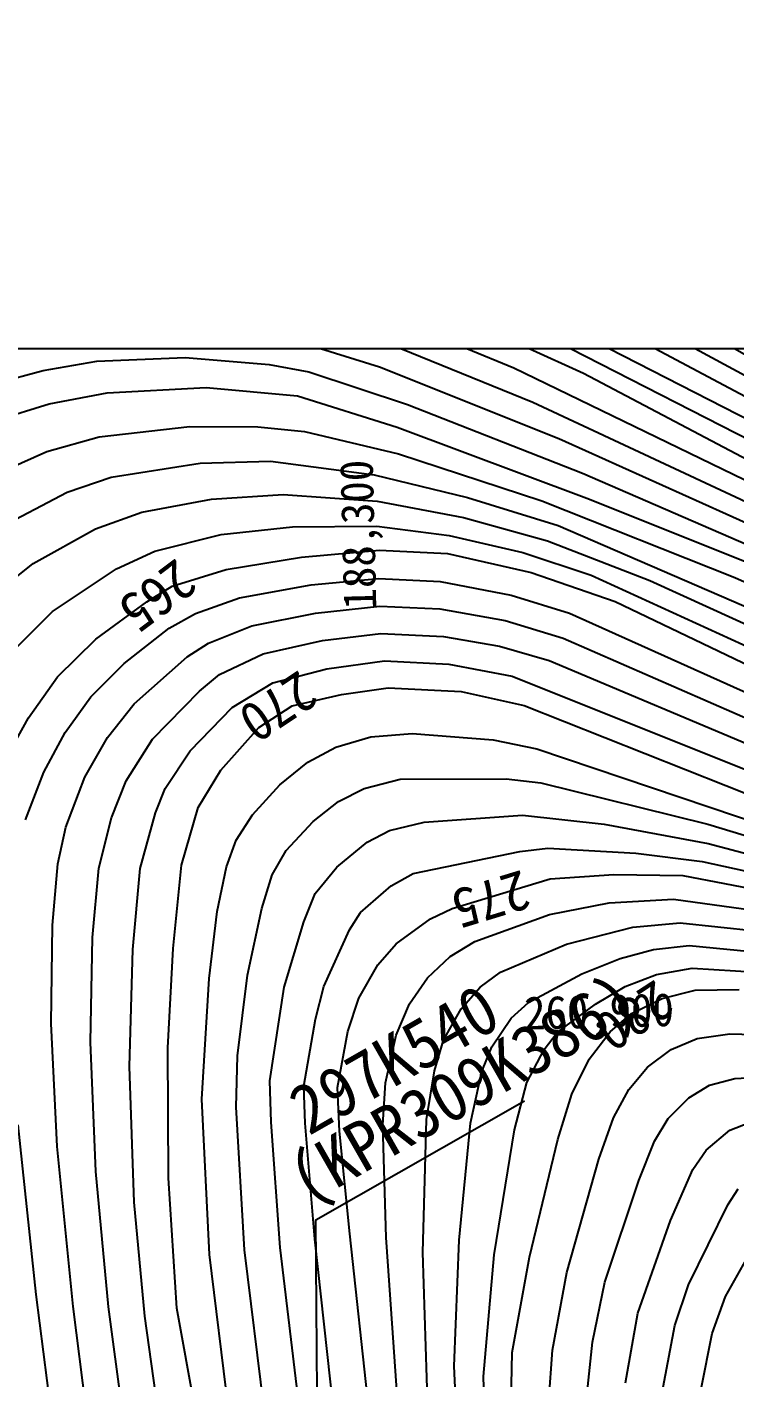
# Model space of a CAD drawing. Header units: millimetres. Extents: x 14950 to 15746, y 1103 to 1809.
# Drawn here: x 15452 to 15494.8, y 1484.4 to 1566 of the extents above; entities that cross this region are included whole.
import ezdxf
from ezdxf.xclip import XClip

# ---------------------------------------------------------------- set-up
doc = ezdxf.new("R2010")
doc.units = ezdxf.units.MM
doc.header["$LTSCALE"] = 10
doc.header["$MEASUREMENT"] = 0
doc.header["$XCLIPFRAME"] = 2
doc.layers.add('TX-PAPR', color=2, linetype='Continuous', plot=False)
doc.layers.add('TZ-BASE', color=253, linetype='Continuous')
doc.styles.add('GR', font='GulimChe.ttf')
doc.styles.add('HANA', font='GulimChe.ttf')

# ---------------------------------------------------------------- blocks, each defined once
blk = doc.blocks.new('JD-DGDG5SGS')
at = {"layer": 'TZ-BASE'}
for p, q in [((437.875, 94.406, 31.104), (473.33, 74.321, 31.104)), ((439.168, 92.416, 32.104), (473.488, 72.912, 32.104)), ((438.621, 90.081, 34.104), (468.927, 72.737, 34.104)), ((440.24, 90.476, 33.104), (473.646, 71.503, 33.104)), ((437.9, 88.384, 35.104), (473.882, 68.88, 35.104)), ((444.379, 81.698, 37.104), (474.037, 66.452, 37.104)), ((446.717, 82.171, 36.104), (473.959, 67.666, 36.104)), ((445.032, 78.433, 39.104), (455.856, 73.509, 39.104)), ((442.238, 77.728, 40.104), (451.638, 73.82, 40.104)), ((451.018, 77.071, 38.104), (474.114, 65.238, 38.104)), ((418.34, 74.573, 42.104), (422.948, 75.716, 42.104)), ((438.282, 75.526, 42.104), (443.537, 73.882, 42.104)), ((442.732, 75.852, 41.104), (452.784, 71.748, 41.104)), ((426.462, 74.219, 43.104), (431.801, 74.44, 43.104)), ((431.801, 74.44, 43.104), (436.87, 74.022, 43.104)), ((419.457, 72.644, 43.104), (423.207, 73.658, 43.104)), ((423.207, 73.658, 43.104), (426.462, 74.219, 43.104)), ((436.87, 74.022, 43.104), (439.27, 73.579, 43.104)), ((439.27, 73.579, 43.104), (445.217, 71.609, 43.104)), ((443.537, 73.882, 42.104), (454.358, 69.548, 42.104)), ((451.638, 73.82, 40.104), (474.282, 62.849, 40.104)), ((455.856, 73.509, 39.104), (468.933, 66.595, 39.104)), ((427.084, 72.324, 44.104), (433.057, 72.629, 44.104)), ((433.057, 72.629, 44.104), (438.578, 72.136, 44.104)), ((423.581, 71.656, 44.104), (427.084, 72.324, 44.104)), ((438.578, 72.136, 44.104), (444.606, 70.24, 44.104)), ((420.433, 70.683, 44.104), (423.581, 71.656, 44.104)), ((445.217, 71.609, 43.104), (455.787, 67.473, 43.104)), ((452.784, 71.748, 41.104), (474.372, 61.673, 41.104)), ((426.602, 69.654, 45.104), (432.067, 70.282, 45.104)), ((432.067, 70.282, 45.104), (436.182, 70.264, 45.104)), ((436.182, 70.264, 45.104), (439.001, 69.981, 45.104)), ((444.606, 70.24, 44.104), (456.043, 65.961, 44.104)), ((423.437, 68.776, 45.104), (426.602, 69.654, 45.104)), ((439.001, 69.981, 45.104), (444.672, 68.631, 45.104)), ((454.358, 69.548, 42.104), (474.461, 60.498, 42.104)), ((419.607, 67.066, 45.104), (423.437, 68.776, 45.104)), ((444.672, 68.631, 45.104), (453.337, 65.792, 45.104)), ((427.322, 67.22, 46.104), (432.697, 68.066, 46.104)), ((432.697, 68.066, 46.104), (436.949, 68.181, 46.104)), ((436.949, 68.181, 46.104), (443.208, 67.372, 46.104)), ((424.662, 66.311, 46.104), (427.322, 67.22, 46.104)), ((443.208, 67.372, 46.104), (448.851, 65.998, 46.104)), ((455.787, 67.473, 43.104), (474.551, 59.323, 43.104)), ((420.198, 63.965, 46.104), (424.662, 66.311, 46.104)), ((433.379, 65.901, 47.104), (437.71, 66.171, 47.104)), ((437.71, 66.171, 47.104), (443.391, 65.778, 47.104)), ((429.169, 65.107, 47.104), (433.379, 65.901, 47.104)), ((443.391, 65.778, 47.104), (448.595, 64.787, 47.104)), ((448.851, 65.998, 46.104), (454.324, 64.3, 46.104)), ((453.337, 65.792, 45.104), (464.982, 61.168, 45.104)), ((456.043, 65.961, 44.104), (470.827, 60.033, 44.104)), ((426.37, 64.096, 47.104), (429.169, 65.107, 47.104)), ((448.595, 64.787, 47.104), (453.678, 63.377, 47.104)), ((422.619, 62.003, 47.104), (426.37, 64.096, 47.104)), ((429.958, 62.763, 48.104), (433.969, 63.765, 48.104)), ((433.969, 63.765, 48.104), (438.272, 64.226, 48.104)), ((438.272, 64.226, 48.104), (443.364, 64.255, 48.104)), ((443.364, 64.255, 48.104), (447.738, 63.705, 48.104)), ((447.738, 63.705, 48.104), (452.185, 62.678, 48.104)), ((454.324, 64.3, 46.104), (475.082, 55.329, 46.104)), ((438.82, 62.387, 49.104), (443.531, 62.818, 49.104)), ((443.531, 62.818, 49.104), (447.628, 62.605, 49.104)), ((453.678, 63.377, 47.104), (459.866, 60.982, 47.104)), ((420.871, 60.592, 47.104), (422.619, 62.003, 47.104)), ((427.636, 61.682, 48.104), (429.958, 62.763, 48.104)), ((434.274, 61.645, 49.104), (438.82, 62.387, 49.104)), ((447.628, 62.605, 49.104), (452.692, 61.472, 49.104)), ((452.185, 62.678, 48.104), (456.305, 61.308, 48.104)), ((423.775, 59.109, 48.104), (427.636, 61.682, 48.104)), ((431.012, 60.632, 49.104), (434.274, 61.645, 49.104)), ((452.692, 61.472, 49.104), (457.772, 59.71, 49.104)), ((456.305, 61.308, 48.104), (475.523, 52.51, 48.104)), ((429.478, 59.691, 49.104), (431.012, 60.632, 49.104)), ((435.077, 59.929, 50.104), (439.408, 60.712, 50.104)), ((439.408, 60.712, 50.104), (443.485, 61.106, 50.104)), ((443.485, 61.106, 50.104), (447.194, 60.918, 50.104)), ((447.194, 60.918, 50.104), (451.482, 60.103, 50.104)), ((459.866, 60.982, 47.104), (475.302, 53.919, 47.104)), ((464.982, 61.168, 45.104), (474.861, 56.738, 45.104)), ((426.403, 57.438, 49.104), (429.478, 59.691, 49.104)), ((432.424, 58.998, 50.104), (435.077, 59.929, 50.104)), ((451.482, 60.103, 50.104), (455.013, 59.009, 50.104)), ((457.772, 59.71, 49.104), (475.743, 51.101, 49.104)), ((421.586, 56.914, 48.104), (423.775, 59.109, 48.104)), ((430.824, 58.112, 50.104), (432.424, 58.998, 50.104)), ((435.815, 58.244, 51.104), (439.664, 59.018, 51.104)), ((439.664, 59.018, 51.104), (443.545, 59.441, 51.104)), ((443.545, 59.441, 51.104), (447.172, 59.271, 51.104)), ((447.172, 59.271, 51.104), (451.129, 58.558, 51.104)), ((455.013, 59.009, 50.104), (475.489, 49.803, 50.104)), ((428.112, 55.978, 50.104), (430.824, 58.112, 50.104)), ((433.21, 57.204, 51.104), (435.815, 58.244, 51.104)), ((451.129, 58.558, 51.104), (454.617, 57.497, 51.104)), ((424.083, 55.165, 49.104), (426.403, 57.438, 49.104)), ((431.91, 56.376, 51.104), (433.21, 57.204, 51.104)), ((436.496, 56.545, 52.104), (440.092, 57.352, 52.104)), ((440.092, 57.352, 52.104), (443.605, 57.775, 52.104)), ((443.605, 57.775, 52.104), (447.406, 57.603, 52.104)), ((447.406, 57.603, 52.104), (450.776, 57.013, 52.104)), ((454.617, 57.497, 51.104), (475.235, 48.505, 51.104)), ((428.713, 53.539, 51.104), (431.91, 56.376, 51.104)), ((433.868, 55.311, 52.104), (436.496, 56.545, 52.104)), ((450.776, 57.013, 52.104), (453.787, 56.146, 52.104)), ((426.095, 53.954, 50.104), (428.112, 55.978, 50.104)), ((437.092, 54.8, 53.104), (440.352, 55.658, 53.104)), ((440.352, 55.658, 53.104), (443.841, 56.126, 53.104)), ((443.841, 56.126, 53.104), (447.723, 55.936, 53.104)), ((447.723, 55.936, 53.104), (451.546, 55.204, 53.104)), ((453.787, 56.146, 52.104), (474.981, 47.208, 52.104)), ((422.328, 52.685, 49.104), (424.083, 55.165, 49.104)), ((432.657, 54.29, 52.104), (433.868, 55.311, 52.104)), ((434.623, 53.315, 53.104), (437.092, 54.8, 53.104)), ((451.546, 55.204, 53.104), (474.726, 45.91, 53.104)), ((424.552, 51.809, 50.104), (426.095, 53.954, 50.104)), ((429.819, 51.407, 52.104), (432.657, 54.29, 52.104)), ((438.255, 53.404, 54.104), (441.228, 54.107, 54.104)), ((441.228, 54.107, 54.104), (444.052, 54.492, 54.104)), ((444.052, 54.492, 54.104), (448.463, 54.287, 54.104)), ((448.463, 54.287, 54.104), (452.276, 53.433, 54.104)), ((427.104, 51.499, 51.104), (428.713, 53.539, 51.104)), ((432.089, 50.69, 53.104), (434.623, 53.315, 53.104)), ((436.242, 52.096, 54.104), (438.255, 53.404, 54.104)), ((452.276, 53.433, 54.104), (474.472, 44.612, 54.104)), ((420.849, 50.001, 49.104), (422.328, 52.685, 49.104)), ((423.255, 49.399, 50.104), (424.552, 51.809, 50.104)), ((425.733, 49.11, 51.104), (427.104, 51.499, 51.104)), ((428.224, 48.885, 52.104), (429.819, 51.407, 52.104)), ((433.945, 49.521, 54.104), (436.242, 52.096, 54.104)), ((440.895, 50.918, 55.104), (443.004, 51.536, 55.104)), ((443.004, 51.536, 55.104), (445.497, 51.739, 55.104)), ((445.497, 51.739, 55.104), (450.388, 51.365, 55.104)), ((430.586, 48.417, 53.104), (432.089, 50.69, 53.104)), ((439.197, 50.004, 55.104), (440.895, 50.918, 55.104)), ((450.388, 51.365, 55.104), (453.033, 50.808, 55.104)), ((453.033, 50.808, 55.104), (493.449, 37.218, 55.104)), ((437.52, 48.635, 55.104), (439.197, 50.004, 55.104)), ((422.148, 46.536, 50.104), (423.255, 49.399, 50.104)), ((424.578, 46.085, 51.104), (425.733, 49.11, 51.104)), ((432.584, 47.284, 54.104), (433.945, 49.521, 54.104)), ((442.602, 48.43, 56.104), (444.788, 48.979, 56.104)), ((444.788, 48.979, 56.104), (451.172, 49.007, 56.104)), ((451.172, 49.007, 56.104), (453.27, 48.772, 56.104)), ((427.352, 46.652, 52.104), (428.224, 48.885, 52.104)), ((430, 46.959, 53.104), (430.586, 48.417, 53.104)), ((435.853, 46.827, 55.104), (437.52, 48.635, 55.104)), ((441.054, 47.637, 56.104), (442.602, 48.43, 56.104)), ((453.27, 48.772, 56.104), (463.354, 46.267, 56.104)), ((439.525, 46.421, 56.104), (441.054, 47.637, 56.104)), ((426.573, 43.617, 52.104), (427.352, 46.652, 52.104)), ((429.066, 43.581, 53.104), (430, 46.959, 53.104)), ((431.569, 43.798, 54.104), (432.584, 47.284, 54.104)), ((434.879, 45.306, 55.104), (435.853, 46.827, 55.104)), ((446.227, 46.39, 57.104), (452.167, 46.818, 57.104)), ((452.167, 46.818, 57.104), (457.103, 46.259, 57.104)), ((424.107, 43.875, 51.104), (424.578, 46.085, 51.104)), ((437.892, 44.682, 56.104), (439.525, 46.421, 56.104)), ((442.777, 45.182, 57.104), (444.143, 45.876, 57.104)), ((444.143, 45.876, 57.104), (446.227, 46.39, 57.104)), ((457.103, 46.259, 57.104), (463.376, 45.093, 57.104)), ((463.354, 46.267, 56.104), (471.624, 43.785, 56.104)), ((434.299, 43.692, 55.104), (434.879, 45.306, 55.104)), ((440.945, 43.667, 57.104), (442.777, 45.182, 57.104)), ((463.376, 45.093, 57.104), (469.641, 43.457, 57.104)), ((437.052, 43.213, 56.104), (437.892, 44.682, 56.104)), ((445.571, 43.285, 58.104), (451.997, 44.624, 58.104)), ((451.997, 44.624, 58.104), (453.702, 44.825, 58.104)), ((453.702, 44.825, 58.104), (459.005, 44.518, 58.104)), ((459.005, 44.518, 58.104), (463.018, 44.021, 58.104)), ((423.774, 40.169, 51.104), (424.107, 43.875, 51.104)), ((426.204, 39.415, 52.104), (426.573, 43.617, 52.104)), ((428.623, 38.699, 53.104), (429.066, 43.581, 53.104)), ((431.064, 38.75, 54.104), (431.569, 43.798, 54.104)), ((433.735, 40.992, 55.104), (434.299, 43.692, 55.104)), ((439.653, 42.085, 57.104), (440.945, 43.667, 57.104)), ((444.242, 42.543, 58.104), (445.571, 43.285, 58.104)), ((463.018, 44.021, 58.104), (468.681, 42.76, 58.104)), ((436.424, 41.175, 56.104), (437.052, 43.213, 56.104)), ((442.373, 40.935, 58.104), (444.242, 42.543, 58.104)), ((447.926, 41.173, 59.104), (453.835, 42.973, 59.104)), ((453.835, 42.973, 59.104), (457.675, 43.236, 59.104)), ((457.675, 43.236, 59.104), (461.857, 43.172, 59.104)), ((461.857, 43.172, 59.104), (469.586, 41.692, 59.104)), ((438.964, 40.374, 57.104), (439.653, 42.085, 57.104)), ((457.394, 41.511, 60.104), (461.279, 41.734, 60.104)), ((461.279, 41.734, 60.104), (466.693, 40.994, 60.104)), ((433.233, 36.944, 55.104), (433.735, 40.992, 55.104)), ((435.568, 37.159, 56.104), (436.424, 41.175, 56.104)), ((441.709, 39.878, 58.104), (442.373, 40.935, 58.104)), ((446.602, 40.547, 59.104), (447.926, 41.173, 59.104)), ((449.279, 39.181, 60.104), (453.808, 40.82, 60.104)), ((453.808, 40.82, 60.104), (457.394, 41.511, 60.104)), ((423.697, 34.223, 51.104), (423.774, 40.169, 51.104)), ((437.781, 36.429, 57.104), (438.964, 40.374, 57.104)), ((444.535, 39.046, 59.104), (446.602, 40.547, 59.104)), ((454.824, 39.023, 61.104), (458.828, 40.047, 61.104)), ((458.828, 40.047, 61.104), (461.7, 40.316, 61.104)), ((461.7, 40.316, 61.104), (466.235, 39.821, 61.104)), ((426.085, 33.111, 52.104), (426.204, 39.415, 52.104)), ((440.167, 36.456, 58.104), (441.709, 39.878, 58.104)), ((447.808, 38.278, 60.104), (449.279, 39.181, 60.104)), ((428.438, 31.642, 53.104), (428.623, 38.699, 53.104)), ((430.74, 32.763, 54.104), (431.064, 38.75, 54.104)), ((443.426, 37.767, 59.104), (444.535, 39.046, 59.104)), ((450.848, 37.327, 61.104), (454.824, 39.023, 61.104)), ((458.065, 38.154, 62.104), (460.079, 38.696, 62.104)), ((460.079, 38.696, 62.104), (462.239, 38.936, 62.104)), ((462.239, 38.936, 62.104), (466.792, 38.507, 62.104)), ((442.289, 35.757, 59.104), (443.426, 37.767, 59.104)), ((446.422, 36.99, 60.104), (447.808, 38.278, 60.104)), ((455.754, 37.221, 62.104), (458.065, 38.154, 62.104)), ((460.255, 37.184, 63.104), (462.422, 37.567, 63.104)), ((462.422, 37.567, 63.104), (466.336, 37.34, 63.104)), ((432.809, 29.655, 55.104), (433.233, 36.944, 55.104)), ((434.963, 32.27, 56.104), (435.568, 37.159, 56.104)), ((445.347, 35.423, 60.104), (446.422, 36.99, 60.104)), ((449.601, 36.421, 61.104), (450.848, 37.327, 61.104)), ((452.524, 35.508, 62.104), (455.754, 37.221, 62.104)), ((458.363, 36.463, 63.104), (460.255, 37.184, 63.104)), ((436.915, 30.774, 57.104), (437.781, 36.429, 57.104)), ((439.663, 34.502, 58.104), (440.167, 36.456, 58.104)), ((448.463, 35.117, 61.104), (449.601, 36.421, 61.104)), ((456.575, 35.397, 63.104), (458.363, 36.463, 63.104)), ((460.607, 35.749, 64.104), (462.602, 36.241, 64.104)), ((462.602, 36.241, 64.104), (465.259, 36.288, 64.104)), ((441.625, 33.755, 59.104), (442.289, 35.757, 59.104)), ((444.536, 33.535, 60.104), (445.347, 35.423, 60.104)), ((447.396, 33.22, 61.104), (448.463, 35.117, 61.104)), ((451.487, 34.558, 62.104), (452.524, 35.508, 62.104)), ((454.262, 33.695, 63.104), (456.575, 35.397, 63.104)), ((458.743, 34.839, 64.104), (460.607, 35.749, 64.104)), ((438.962, 30.453, 58.104), (439.663, 34.502, 58.104)), ((450.318, 32.823, 62.104), (451.487, 34.558, 62.104)), ((457.456, 33.719, 64.104), (458.743, 34.839, 64.104)), ((424.07, 26.797, 51.104), (423.697, 34.223, 51.104)), ((440.997, 30.362, 59.104), (441.625, 33.755, 59.104)), ((443.887, 30.638, 60.104), (444.536, 33.535, 60.104)), ((453.469, 32.667, 63.104), (454.262, 33.695, 63.104)), ((456.2, 32.068, 64.104), (457.456, 33.719, 64.104)), ((462.722, 33.315, 65.104), (464.698, 33.61, 65.104)), ((464.698, 33.61, 65.104), (467.416, 33.542, 65.104)), ((426.403, 25.29, 52.104), (426.085, 33.111, 52.104)), ((430.778, 24.896, 54.104), (430.74, 32.763, 54.104)), ((446.845, 31.375, 61.104), (447.396, 33.22, 61.104)), ((449.714, 31.326, 62.104), (450.318, 32.823, 62.104)), ((452.434, 30.662, 63.104), (453.469, 32.667, 63.104)), ((459.721, 31.601, 65.104), (461.144, 32.666, 65.104)), ((461.144, 32.666, 65.104), (462.722, 33.315, 65.104)), ((434.88, 29.174, 56.104), (434.963, 32.27, 56.104)), ((455.15, 29.971, 64.104), (456.2, 32.068, 64.104)), ((428.712, 23.444, 53.104), (428.438, 31.642, 53.104)), ((446.37, 28.438, 61.104), (446.845, 31.375, 61.104)), ((449.033, 28.209, 62.104), (449.714, 31.326, 62.104)), ((458.593, 30.249, 65.104), (459.721, 31.601, 65.104)), ((464.985, 30.918, 66.104), (467.71, 31.057, 66.104)), ((436.978, 28.267, 57.104), (436.915, 30.774, 57.104)), ((439.047, 28.203, 58.104), (438.962, 30.453, 58.104)), ((441.107, 27.729, 59.104), (440.997, 30.362, 59.104)), ((443.724, 28.109, 60.104), (443.887, 30.638, 60.104)), ((451.691, 27.81, 63.104), (452.434, 30.662, 63.104)), ((457.671, 28.528, 65.104), (458.593, 30.249, 65.104)), ((462.207, 29.732, 66.104), (463.461, 30.502, 66.104)), ((463.461, 30.502, 66.104), (464.985, 30.918, 66.104)), ((433.26, 20.285, 55.104), (432.809, 29.655, 55.104)), ((454.302, 27.229, 64.104), (455.15, 29.971, 64.104)), ((460.97, 28.5, 66.104), (462.207, 29.732, 66.104)), ((435.383, 20.554, 56.104), (434.88, 29.174, 56.104)), ((422.801, 17.864, 50.104), (421.704, 28.102, 50.104)), ((437.522, 20.696, 57.104), (436.978, 28.267, 57.104)), ((439.618, 21.208, 58.104), (439.047, 28.203, 58.104)), ((443.937, 21.301, 60.104), (443.724, 28.109, 60.104)), ((446.138, 20.403, 61.104), (446.37, 28.438, 61.104)), ((448.337, 21.151, 62.104), (449.033, 28.209, 62.104)), ((450.451, 20.256, 63.104), (451.691, 27.81, 63.104)), ((456.776, 26.036, 65.104), (457.671, 28.528, 65.104)), ((460.135, 27.121, 66.104), (460.97, 28.5, 66.104)), ((463.263, 26.577, 67.104), (464.689, 27.78, 67.104)), ((464.689, 27.78, 67.104), (465.875, 28.252, 67.104)), ((441.733, 21.533, 59.104), (441.107, 27.729, 59.104)), ((452.588, 20.117, 64.104), (454.302, 27.229, 64.104)), ((459.189, 24.752, 66.104), (460.135, 27.121, 66.104)), ((425.023, 17.144, 51.104), (424.07, 26.797, 51.104)), ((462.463, 25.407, 67.104), (463.263, 26.577, 67.104)), ((454.836, 19.201, 65.104), (456.776, 26.036, 65.104)), ((461.115, 22.327, 67.104), (462.463, 25.407, 67.104)), ((427.159, 17.116, 52.104), (426.403, 25.29, 52.104)), ((431.287, 17.042, 54.104), (430.778, 24.896, 54.104)), ((457.142, 18.604, 66.104), (459.189, 24.752, 66.104)), ((464.574, 23.279, 68.104), (465.202, 24.248, 68.104)), ((429.367, 16.556, 53.104), (428.712, 23.444, 53.104)), ((462.196, 18.457, 68.104), (464.574, 23.279, 68.104)), ((459.128, 16.739, 67.104), (461.115, 22.327, 67.104)), ((446.311, -20.111, 59.104), (441.733, 21.533, 59.104)), ((444.68, 10.541, 60.104), (443.937, 21.301, 60.104)), ((438.341, -3.51, 56.104), (435.383, 20.554, 56.104)), ((440.158, -1.176, 57.104), (437.522, 20.696, 57.104)), ((442.906, -8.38, 58.104), (439.618, 21.208, 58.104)), ((446.509, 9.356, 61.104), (446.138, 20.403, 61.104)), ((448.041, 13.539, 62.104), (448.337, 21.151, 62.104)), ((436.432, -5.319, 55.104), (433.26, 20.285, 55.104)), ((449.805, 12.908, 63.104), (450.451, 20.256, 63.104)), ((451.544, 14.362, 64.104), (452.588, 20.117, 64.104)), ((464.422, 17.737, 69.104), (465.886, 20.329, 69.104)), ((453.971, 14.505, 65.104), (454.836, 19.201, 65.104)), ((456.403, 14.985, 66.104), (457.142, 18.604, 66.104)), ((461.367, 15.989, 68.104), (462.196, 18.457, 68.104)), ((425.985, -7.43, 50.104), (422.801, 17.864, 50.104)), ((428.149, -7.024, 51.104), (425.023, 17.144, 51.104)), ((463.628, 15.502, 69.104), (464.422, 17.737, 69.104)), ((430.314, -6.604, 52.104), (427.159, 17.116, 52.104)), ((432.481, -6.165, 53.104), (429.367, 16.556, 53.104)), ((433.475, 4.98, 54.104), (431.287, 17.042, 54.104)), ((458.384, 12.535, 67.104), (459.128, 16.739, 67.104)), ((460.664, 12.28, 68.104), (461.367, 15.989, 68.104)), ((462.959, 12.171, 69.104), (463.628, 15.502, 69.104)), ((456.024, 11.543, 66.104), (456.403, 14.985, 66.104)), ((451.491, 11.436, 64.104), (451.544, 14.362, 64.104)), ((453.761, 11.444, 65.104), (453.971, 14.505, 65.104)), ((448.237, 9.123, 62.104), (448.041, 13.539, 62.104)), ((449.945, 9.083, 63.104), (449.805, 12.908, 63.104))]:
    blk.add_line(p, q, dxfattribs=at)
at = {"layer": 'TZ-BASE', "style": 'HANA'}
for s, height, rotation, p in [('188,300', 2, 91.41947, (443.342, 59.249, -215.896)), ('265', 2.4, 216.94597, (431.278, 62.387, 49.104)), ('270', 2.4, 213.60453, (438.693, 55.62, 54.104)), ('275', 2.4, 196.93747, (452.13, 43.525, 59.104)), ('280', 2.4, 213.01647, (460.214, 36.939, 64.104)), ('260,900', 2, 1.41947, (452.289, 33.86, -215.896))]:
    blk.add_text(s, height=height, rotation=rotation, dxfattribs=at).set_placement(p)

msp = doc.modelspace()

# ---------------------------------------------------------------- linework, layer by layer
at = {"layer": 'TX-PAPR', "flags": 128}
msp.add_lwpolyline([(15031.864, 1546.582), (15727.095, 1546.582), (15732.263, 1396.582), (15027.753, 1396.582)], close=True, dxfattribs=at)
at = {"layer": 'TZ-BASE', "elevation": -215.896, "flags": 128}
msp.add_lwpolyline([(15469.622, 1478.257), (15469.489, 1493.959), (15482.088, 1501.152)], dxfattribs=at)

# ---------------------------------------------------------------- block references
at = {"layer": 'TZ-BASE'}
ref = msp.add_blockref('JD-DGDG5SGS', (15029.808, 1471.582), dxfattribs=at)
XClip(ref).set_block_clipping_path([(2.0554214451, 74.9999997736), (697.2865998994, 74.9999245237), (702.4547041552, -75.0000750513), (-2.0554214453, -74.9999997815)])

# ---------------------------------------------------------------- texts
at = {"layer": 'TZ-BASE', "style": 'GR'}
for s, p in [('(KPR309K386)', (15468.973, 1494.816, -215.896)), ('297K540', (15469.069, 1499.006, -215.896))]:
    msp.add_text(s, height=3, rotation=29.72231, dxfattribs=at).set_placement(p)

doc.saveas('drawing.dxf')
